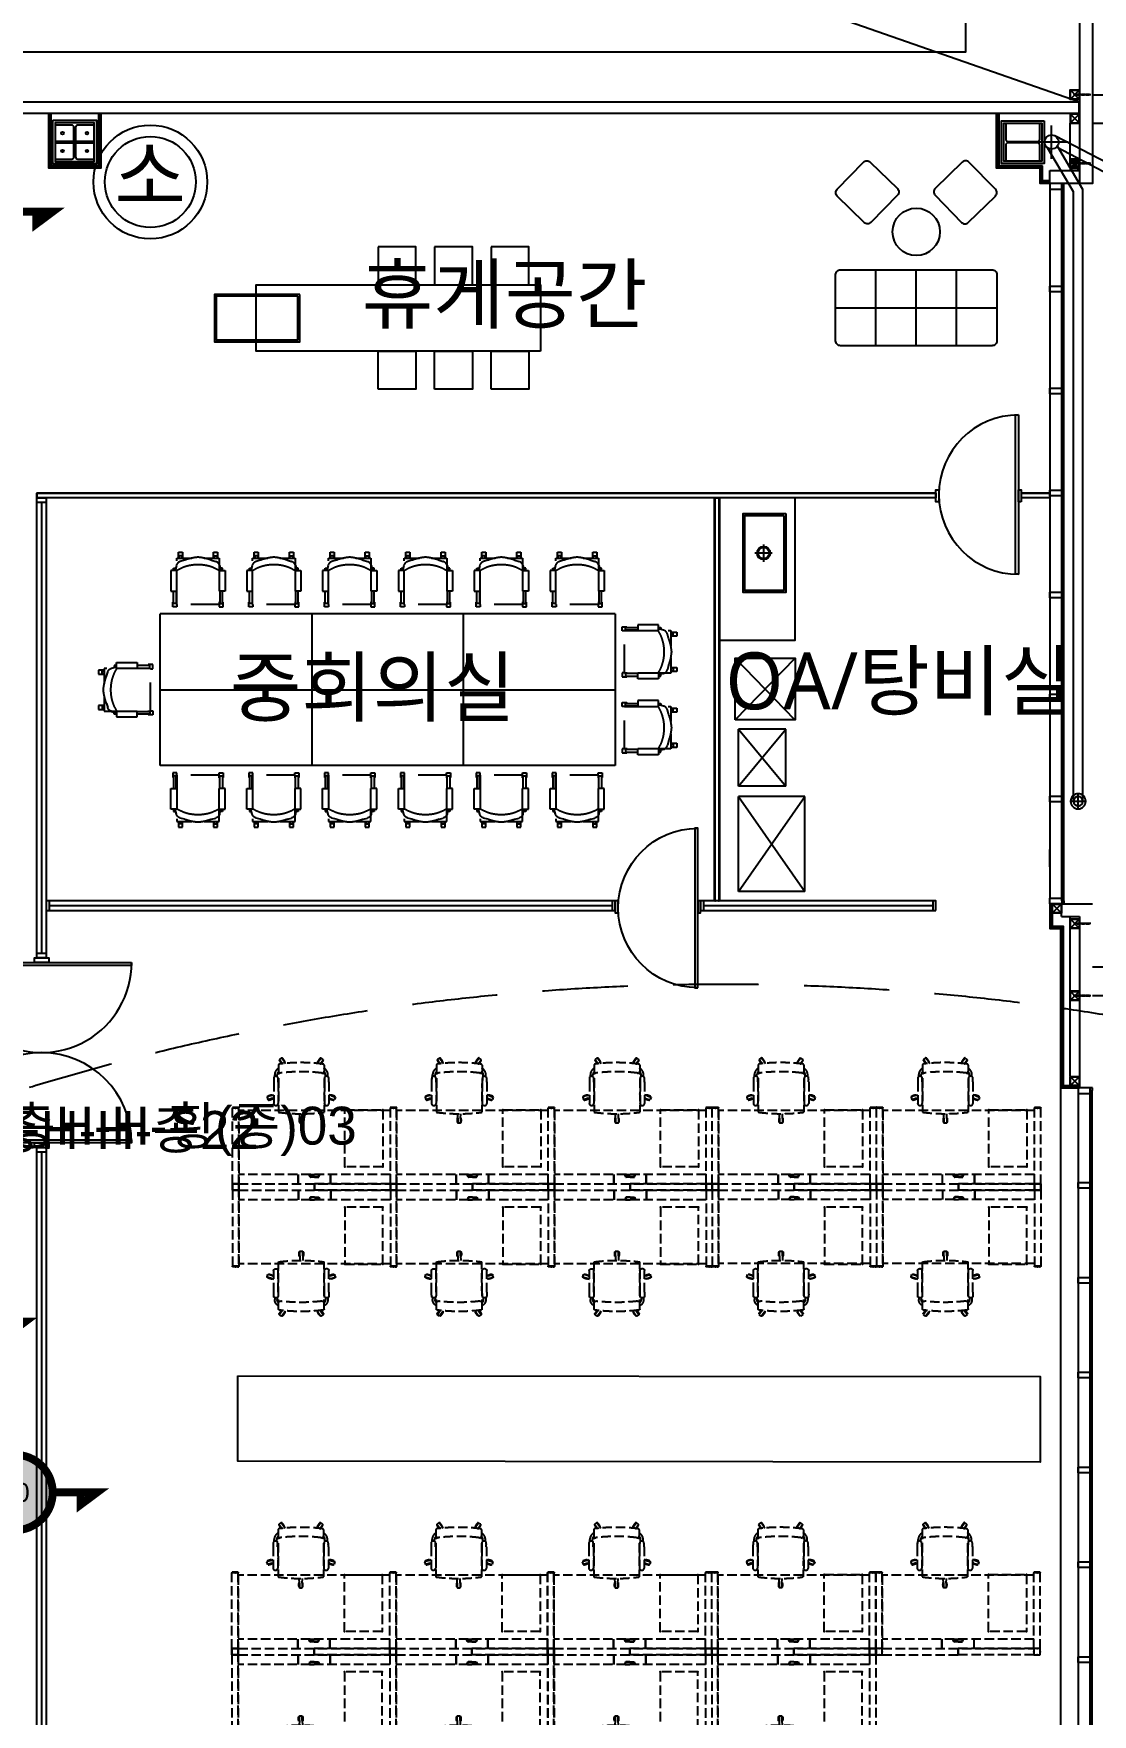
# Model space of a CAD drawing. Header units: millimetres. Extents: x 0 to 168200, y 0 to 118800.
# Drawn here: x 102091 to 113260, y 56348 to 74069 of the extents above; entities that cross this region are included whole.
import ezdxf
from ezdxf import colors
from ezdxf.entities.mleader import LeaderData, LeaderLine
from ezdxf.enums import TextEntityAlignment as Align
from ezdxf.math import Vec2, Vec3

# ---------------------------------------------------------------- set-up
doc = ezdxf.new("R2010")
doc.units = ezdxf.units.MM
doc.header["$LTSCALE"] = 200
for name, pattern in [('CEN-GAUN', [32.2, 30, -1, 0.2, -1]), ('DASH', [0.35, 0.25, -0.1]), ('HID', [2.3, 1.5, -0.8]), ('HIDDEN', [0.375, 0.25, -0.125])]:
    doc.linetypes.add(name, pattern=pattern)
for name, color, linetype in [('BACK', 8, 'Continuous'), ('CEN', 1, 'CEN-GAUN'), ('Z-하부구조체', 6, 'HIDDEN'), ('메탈판넬-2', 8, 'Continuous'), ('소화', 1, 'Continuous'), ('투툼_버팀대_이름', 7, 'Continuous'), ('투툼_종방향버팀대', 7, 'Continuous'), ('투툼_횡방향버팀대', 7, 'Continuous')]:
    doc.layers.add(name, color=color, linetype=linetype)
doc.styles.get("Standard").update_dxf_attribs({"font": ''})
doc.styles.add('TutumMLeaderTextStyle', font='', dxfattribs={"height": 200})
doc.styles.add('돋움', font='')
doc.styles.add('스타일1', font='')
doc.styles.get('Standard').set_extended_font_data('Arial')
doc.styles.get('TutumMLeaderTextStyle').set_extended_font_data('Arial')
doc.styles.get('돋움').set_extended_font_data('Dotum')
doc.styles.get('스타일1').set_extended_font_data('Malgun Gothic')

# ---------------------------------------------------------------- blocks, each defined once
blk = doc.blocks.new('FF-횡방향-BRACE')
h = blk.add_hatch(color=254)
h.dxf.hatch_style = 1
h.paths.add_polyline_path([(198.5, 0.4, 1), (-199.2, 0.4, 1)])
at = {"color": 1, "const_width": 42}
for points in [[(-0.4, 346.8), (-0.4, 432.7), (63.6, 346.8)], [(-0.4, -346.1), (-0.4, -432), (-64.4, -346.1)]]:
    blk.add_lwpolyline(points, close=True, dxfattribs=at)
for points in [[(-0.4, 199.2), (-0.4, 432.7), (-0.4, 432.7)], [(-0.4, -198.5), (-0.4, -432), (-0.4, -432)]]:
    blk.add_lwpolyline(points, dxfattribs=at)
at = {"color": 1, "const_width": 42, "elevation": 1}
blk.add_lwpolyline([(-199.2, 0.4, 1), (198.5, 0.4, 1)], format="xyb", close=True, dxfattribs=at)
at = {"color": 18, "true_color": 0x000000}
blk.add_attdef('BORE', text='', height=100, dxfattribs=at).set_placement((-0.4, 0.4), align=Align.MIDDLE_CENTER)
blk = doc.blocks.new('FF-종방향-BRACE')
h = blk.add_hatch(color=254)
h.dxf.hatch_style = 1
h.paths.add_polyline_path([(0, 198.9, 1), (0, -198.9, 1)])
at = {"color": 5, "const_width": 42}
blk.add_lwpolyline([(0, -198.9, 1), (0, 198.9, 1)], format="xyb", close=True, dxfattribs=at)
for points in [[(-346.5, 0), (-432.4, 0), (-346.5, 64)], [(346.5, 0), (432.4, 0), (346.5, -64)]]:
    blk.add_lwpolyline(points, close=True, dxfattribs=at)
for points in [[(-198.9, 0), (-432.4, 0), (-432.4, 0)], [(198.9, 0), (432.4, 0), (432.4, 0)]]:
    blk.add_lwpolyline(points, dxfattribs=at)
at = {"color": 18, "true_color": 0x000000}
blk.add_attdef('BORE', text='', height=100, dxfattribs=at).set_placement((0, 0), align=Align.MIDDLE_CENTER)
blk = doc.blocks.new('_None')
blk = doc.blocks.new('chair55123')
at = {"layer": 'BACK', "linetype": 'HID'}
for p, q in [((-207, 498), (-207, 550)), ((-207, 550), (-164, 550)), ((-164, 550), (-164, 498)), ((164, 498), (164, 550)), ((164, 550), (207, 550)), ((207, 550), (207, 498)), ((-224, 359), (-286, 359)), ((-286, 359), (-286, 140)), ((-257, 359), (-257, 383)), ((-257, 383), (-235, 383)), ((-228, 412), (-242, 359)), ((-224, 0), (-224, 488)), ((-224, 488), (-64, 488)), ((-224, 140), (-224, 359)), ((-201, 498), (-207, 498)), ((-170, 512), (-201, 512)), ((-201, 512), (-201, 488)), ((-143, 465), (-187, 452)), ((-170, 488), (-170, 512)), ((-164, 498), (-170, 498)), ((64, 488), (224, 488)), ((143, 465), (187, 452)), ((170, 498), (164, 498)), ((170, 488), (170, 512)), ((170, 512), (201, 512)), ((201, 512), (201, 488)), ((207, 498), (201, 498)), ((224, 488), (224, 0)), ((224, 359), (286, 359)), ((224, 359), (224, 140)), ((228, 412), (242, 359)), ((257, 383), (235, 383)), ((257, 359), (257, 383)), ((286, 359), (286, 140)), ((-286, 140), (-224, 140)), ((-265, -24), (-265, 24)), ((-265, 24), (-257, 24)), ((-257, 9), (-257, 140)), ((-229, 9), (-257, 9)), ((-229, 140), (-229, 9)), ((-229, 24), (-224, 24)), ((224, 0), (-224, 0)), ((-222, 0), (-222, -24)), ((222, 0), (222, -24)), ((286, 140), (224, 140)), ((229, 24), (224, 24)), ((229, 140), (229, 9)), ((229, 9), (257, 9)), ((257, 9), (257, 140)), ((265, 24), (257, 24)), ((265, -24), (265, 24)), ((-222, -24), (-265, -24)), ((222, -24), (265, -24))]:
    blk.add_line(p, q, dxfattribs=at)
for centre, radius, start, end in [((-174, 398), 55.3, 103.6632, 165.0419), ((-6, 9), 409, 89.1019, 122.2471), ((41, -15), 514, 94.5746, 110.9728), ((-41, -15), 514, 69.0272, 85.4254), ((6, 9), 409, 57.7529, 90.8981), ((174, 398), 55.3, 14.9581, 76.3368)]:
    blk.add_arc(centre, radius, start, end, dxfattribs=at)
blk = doc.blocks.new('D-900_IN')
at = {"layer": 'BACK'}
for points in [[(30, -915), (30, 765), (60, 765), (60, -915)], [(0, 0), (30, 0), (30, -125), (0, -125)], [(870, 0), (900, 0), (900, -125), (870, -125)]]:
    blk.add_lwpolyline(points, close=True, dxfattribs=at)
for centre, start, end in [((29, -76), 0.0548, 89.9452), ((29, -74), 270.0548, 359.9452)]:
    blk.add_arc(centre, 841, start, end, dxfattribs=at)
blk = doc.blocks.new('D-2000C_w150')
at = {"layer": 'BACK'}
for points in [[(50, 950), (80, 950), (80, -950), (50, -950)], [(1920, 950), (1950, 950), (1950, -950), (1920, -950)], [(50, -75), (0, -75), (0, 75), (50, 75)], [(2000, -75), (1950, -75), (1950, 75), (2000, 75)]]:
    blk.add_lwpolyline(points, close=True, dxfattribs=at)
for centre, start, end in [((50, 0), 270, 90), ((1950, 0), 90, 270)]:
    blk.add_arc(centre, 950, start, end, dxfattribs=at)
blk = doc.blocks.new('2층 창문-1')
at = {"layer": 'BACK'}
for p, q in [((280985, 72465), (280985, 72405)), ((281135, 72465), (280985, 72465)), ((280985, 72405), (281111, 72405)), ((281111, 72405), (281111, 72465)), ((281111, 72435), (281135, 72435)), ((281135, 72435), (281135, 72465)), ((281111, 71350), (281135, 71350)), ((281111, 70275), (281135, 70275)), ((281111, 69200), (281135, 69200)), ((281111, 68125), (281135, 68125)), ((281111, 67050), (281135, 67050)), ((281111, 65975), (281135, 65975)), ((280985, 64930), (281111, 64930)), ((280985, 64870), (280985, 64930)), ((281135, 64870), (280985, 64870)), ((281111, 64930), (281111, 64870)), ((281111, 64900), (281135, 64900)), ((281135, 64900), (281135, 64870)), ((281285, 62930), (281285, 62870)), ((281435, 62930), (281285, 62930)), ((281411, 62870), (281411, 62930)), ((281435, 62900), (281435, 62930)), ((281285, 62870), (281411, 62870)), ((281411, 62900), (281435, 62900)), ((281411, 61900), (281435, 61900)), ((281411, 60900), (281435, 60900)), ((281411, 59900), (281435, 59900)), ((281411, 58900), (281435, 58900)), ((281411, 57900), (281435, 57900)), ((281411, 56900), (281435, 56900))]:
    blk.add_line(p, q, dxfattribs=at)
at = {"layer": 'BACK', "linetype": 'Continuous'}
for p, q in [((280985, 72405), (280985, 64930)), ((281285, 62930), (281285, 42615))]:
    blk.add_line(p, q, dxfattribs=at)
at = {"layer": 'BACK', "linetype": 'Continuous', "ltscale": 2}
for p, q in [((281111, 64900), (281111, 72435)), ((281135, 64900), (281135, 72435)), ((281410, 42489), (281410, 62930)), ((281434, 42465), (281434, 62900))]:
    blk.add_line(p, q, dxfattribs=at)
at = {"layer": 'BACK'}
for points in [[(280985, 71320), (280985, 71380), (281111, 71380), (281111, 71320)], [(280985, 70245), (280985, 70305), (281111, 70305), (281111, 70245)], [(280985, 69170), (280985, 69230), (281111, 69230), (281111, 69170)], [(280985, 68095), (280985, 68155), (281111, 68155), (281111, 68095)], [(280985, 67020), (280985, 67080), (281111, 67080), (281111, 67020)], [(280985, 65945), (280985, 66005), (281111, 66005), (281111, 65945)], [(281285, 61870), (281285, 61930), (281411, 61930), (281411, 61870)], [(281285, 60870), (281285, 60930), (281411, 60930), (281411, 60870)], [(281285, 59870), (281285, 59930), (281411, 59930), (281411, 59870)], [(281285, 58870), (281285, 58930), (281411, 58930), (281411, 58870)], [(281285, 57870), (281285, 57930), (281411, 57930), (281411, 57870)], [(281285, 56870), (281285, 56930), (281411, 56930), (281411, 56870)]]:
    blk.add_lwpolyline(points, close=True, dxfattribs=at)
blk = doc.blocks.new('책상')
at = {"layer": 'BACK', "linetype": 'DASH', "ltscale": 2}
for p, q in [((-380, 1321), (-380, 823)), ((-349, 1395), (-370, 1380)), ((-343, 1338), (-370, 1377)), ((-369, 1374), (-370, 1373)), ((-318, 1356), (-346, 1394)), ((-344, 1392), (-343, 1393)), ((-343, 1339), (-340, 1335)), ((-319, 1357), (-305, 1338)), ((-315, 1352), (-314, 1352)), ((40, 1356), (26, 1338)), ((35, 1352), (36, 1351)), ((39, 1356), (67, 1394)), ((64, 1339), (61, 1334)), ((61, 1333), (61, 1333)), ((66, 1392), (64, 1393)), ((64, 1338), (92, 1376)), ((91, 1379), (70, 1394)), ((90, 1374), (91, 1373)), ((101, 1320), (100, 823)), ((-431, 1142), (-431, 914)), ((-420, 1199), (-420, 1219)), ((-394, 1199), (-394, 1219)), ((-383, 1142), (-383, 914)), ((104, 1142), (104, 914)), ((114, 1199), (114, 1219)), ((141, 1199), (141, 1218)), ((152, 1142), (152, 914)), ((-500, 981), (-492, 956)), ((-453, 998), (-499, 984)), ((-496, 985), (-496, 986)), ((-444, 970), (-489, 955)), ((-486, 956), (-486, 955)), ((-454, 998), (-431, 1006)), ((-448, 1000), (-448, 1001)), ((-445, 969), (-431, 973)), ((-439, 970), (-439, 971)), ((174, 998), (152, 1006)), ((165, 969), (152, 973)), ((159, 970), (159, 971)), ((164, 969), (210, 955)), ((168, 1000), (169, 1000)), ((174, 998), (219, 983)), ((207, 955), (206, 954)), ((220, 981), (212, 956)), ((216, 984), (216, 985)), ((-866, 874), (-866, 868)), ((-866, 871), (-866, 868)), ((-800, 867), (-866, 867)), ((-866, 67), (-866, 867)), ((-800, 874), (-865, 874)), ((-800, 867), (-865, 867)), ((-813, 874), (-800, 874)), ((-813, 867), (-800, 867)), ((-800, 874), (-800, 868)), ((-800, 868), (-800, 871)), ((-800, 67), (-800, 867)), ((-798, 842), (-800, 840)), ((-800, 842), (-800, 842)), ((-800, 840), (-800, 69)), ((798, 842), (-798, 842)), ((-155, 715), (-157, 715)), ((-155, 758), (-156, 807)), ((-155, 765), (-156, 765)), ((-155, 759), (-155, 712)), ((-153, 710), (-127, 710)), ((-125, 758), (-123, 807)), ((-124, 765), (-125, 765)), ((-125, 759), (-125, 712)), ((-125, 715), (-123, 715)), ((320, 248), (320, 846)), ((321, 847), (719, 847)), ((720, 846), (720, 248)), ((800, 840), (798, 842)), ((800, 874), (800, 868)), ((800, 871), (800, 868)), ((865, 867), (800, 867)), ((866, 867), (800, 867)), ((800, 67), (800, 867)), ((800, 69), (800, 840)), ((865, 874), (800, 874)), ((852, 867), (865, 867)), ((852, 874), (865, 874)), ((866, 874), (866, 868)), ((866, 868), (866, 871)), ((866, 67), (866, 867)), ((719, 247), (321, 247)), ((-800, 67), (-866, 67)), ((-866, 66), (-866, 2)), ((-801, 67), (-865, 67)), ((-865, 1), (-801, 1)), ((800, 167), (-800, 167)), ((-800, 69), (-798, 67)), ((-800, 67), (798, 67)), ((-800, 67), (0, 67)), ((-800, 1), (-800, 67)), ((-800, 2), (-800, 66)), ((-800, 1), (0, 1)), ((-171, 67), (-171, 167)), ((-168, 67), (-168, 167)), ((-46, 142), (-53, 160)), ((-43, 144), (-50, 161)), ((-49, 167), (0, 167)), ((-49, 164), (0, 164)), ((0, 142), (-41, 142)), ((0, 139), (-41, 139)), ((49, 167), (0, 167)), ((49, 164), (0, 164)), ((0, 142), (41, 142)), ((0, 139), (41, 139)), ((0, 1), (0, 67)), ((800, 67), (0, 67)), ((0, 67), (0, 1)), ((800, 1), (0, 1)), ((43, 144), (50, 161)), ((46, 142), (53, 160)), ((168, 67), (168, 167)), ((171, 67), (171, 167)), ((798, 67), (800, 69)), ((866, 67), (800, 67)), ((800, 67), (800, 1)), ((800, 66), (800, 2)), ((865, 67), (801, 67)), ((801, 1), (865, 1)), ((866, 2), (866, 66))]:
    blk.add_line(p, q, dxfattribs=at)
for centre, radius, start, end in [((-344, 1219), 76.3, 118.1096, 179.9563), ((-344, 1219), 49.7, 136.3721, 179.9563), ((-370, 1321), 10, 97.3015, 179.9563), ((-360, 1257), 20, 179.9563, 276.8626), ((-367, 1370), 5, 125.9563, 208.4533), ((-369, 1378), 2, 125.9563, 215.9563), ((-239, 1439), 150, 208.4533, 224.2456), ((-142, -454), 1800, 82.5233, 97.3015), ((-142, -550), 1800, 82.9638, 96.8626), ((-348, 1393), 2, 35.9563, 125.9563), ((-340, 1389), 5, 43.4593, 125.9563), ((-446, 1289), 150, 27.6026, 43.4593), ((-317, 1356), 5, 305.9563, 27.6026), ((38, 1356), 5, 152.31, 233.9563), ((167, 1288), 150, 136.4533, 152.31), ((62, 1388), 5, 53.9563, 136.4533), ((64, 1337), 5, 233.9563, 315.6026), ((69, 1393), 2, 53.9563, 143.9563), ((-39, 1438), 150, 315.6026, 331.4593), ((81, 1256), 20, 262.9638, 359.9563), ((90, 1378), 2, 323.9563, 53.9563), ((88, 1369), 5, 331.4593, 53.9563), ((91, 1320), 10, 359.9563, 82.5233), ((65, 1219), 76.3, 359.9563, 61.803), ((65, 1219), 49.7, 359.9563, 43.5405), ((-135, 1153), 296, 174.6812, 177.7662), ((155, 1142), 586, 177.7662, 179.9563), ((-312, 1169), 119, 167.3904, 174.6812), ((-407, 1168), 33.8, 53.3451, 126.5675), ((-426, 1195), 1.23, 160.7708, 167.3904), ((-388, 1195), 1.23, 12.5222, 19.1419), ((-503, 1170), 119, 5.2314, 12.5222), ((-679, 1153), 296, 2.1465, 5.2314), ((-970, 1142), 586, 359.9563, 2.1465), ((400, 1153), 296, 174.6812, 177.7662), ((690, 1141), 586, 177.7662, 179.9563), ((223, 1169), 119, 167.3904, 174.6812), ((128, 1168), 33.8, 53.3451, 126.5675), ((109, 1195), 1.23, 160.7708, 167.3904), ((147, 1195), 1.23, 12.5222, 19.1419), ((32, 1169), 119, 5.2314, 12.5222), ((-144, 1153), 296, 2.1465, 5.2314), ((-435, 1142), 586, 359.9563, 2.1465), ((-498, 982), 2, 107.4294, 197.4294), ((-491, 987), 5, 115.4593, 197.9563), ((-429, 856), 150, 99.6026, 115.4593), ((-490, 957), 2, 197.9563, 287.9563), ((-481, 956), 5, 197.9563, 280.4533), ((-508, 1099), 150, 280.4533, 296.31), ((-453, 999), 5, 17.9563, 99.6026), ((-443, 969), 5, 296.31, 17.9563), ((-415, 914), 16.8, 179.9563, 206.3863), ((-411, 916), 20.7, 206.3863, 230.1507), ((-409, 919), 24.2, 230.1507, 250.9128), ((-407, 923), 28.7, 250.9128, 269.9563), ((-407, 923), 28.7, 269.9563, 288.9999), ((-406, 919), 24.2, 288.9999, 309.7619), ((-404, 916), 20.7, 309.7619, 333.5264), ((-400, 914), 16.8, 333.5264, 359.9563), ((-354, 931), 89.8, 107.1694, 109.3471), ((-366, 955), 36.8, 112.5897, 118.1829), ((74, 930), 89.8, 70.5655, 72.7432), ((86, 955), 36.8, 61.7297, 67.323), ((120, 914), 16.8, 179.9563, 206.3863), ((124, 915), 20.7, 206.3863, 230.1507), ((126, 918), 24.2, 230.1507, 250.9128), ((128, 922), 28.7, 250.9128, 269.9563), ((128, 922), 28.7, 269.9563, 288.9999), ((129, 918), 24.2, 288.9999, 309.7619), ((131, 915), 20.7, 309.7619, 333.5264), ((135, 914), 16.8, 333.5264, 359.9563), ((164, 968), 5, 161.9563, 243.6026), ((228, 1098), 150, 243.6026, 259.4593), ((173, 999), 5, 80.31, 161.9563), ((149, 856), 150, 64.4533, 80.31), ((201, 956), 5, 259.4593, 341.9563), ((210, 956), 2, 251.9563, 341.9563), ((212, 987), 5, 341.9563, 64.4533), ((218, 981), 2, 342.4832, 72.4832), ((-865, 874), 0.5, 89.9999, 179.9999), ((-865, 868), 0.5, 179.9999, 269.9999), ((-800, 874), 0.5, 359.9999, 89.9999), ((-800, 874), 0.5, 359.9999, 89.9999), ((-800, 868), 0.5, 269.9999, 359.9999), ((-800, 868), 0.5, 269.9999, 359.9999), ((-140, 2607), 1800, 262.3311, 277.6689), ((-13, 739), 150, 171.6026, 187.4593), ((-156, 760), 5, 89.9563, 171.6026), ((-156, 720), 5, 187.4593, 269.9563), ((-153, 712), 2, 179.9563, 269.9563), ((-127, 712), 2, 269.9563, 359.9563), ((-124, 760), 5, 8.31, 89.9563), ((-124, 720), 5, 269.9563, 352.4533), ((-267, 739), 150, 352.4533, 8.31), ((321, 846), 1, 90, 180), ((719, 846), 1, 0, 90), ((800, 874), 0.5, 89.9999, 179.9999), ((800, 868), 0.5, 179.9999, 269.9999), ((865, 868), 0.5, 269.9999, 359.9999), ((865, 868), 0.5, 269.9999, 359.9999), ((865, 874), 0.5, 359.9999, 89.9999), ((865, 874), 0.5, 359.9999, 89.9999), ((321, 248), 1, 180, 270), ((719, 248), 1, 270, 0), ((-865, 66), 1, 90, 180), ((-865, 2), 1, 180, 270), ((-801, 66), 1, 360, 90), ((-801, 2), 1, 270, 360), ((-49, 162), 5, 90, 202.7255), ((-49, 162), 2, 90, 202.7255), ((-41, 144), 5, 202.7255, 270), ((-41, 144), 2, 202.7255, 270), ((41, 144), 2, 270, 337.2745), ((41, 144), 5, 270, 337.2745), ((49, 162), 5, 337.2745, 90), ((49, 162), 2, 337.2745, 90), ((801, 66), 1, 89.9998, 179.9998), ((801, 2), 1, 179.9998, 269.9998), ((865, 66), 1, 359.9998, 89.9998), ((865, 2), 1, 269.9998, 359.9998)]:
    blk.add_arc(centre, radius, start, end, dxfattribs=at)
for p in [(-833, 874), (-833, 867), (320, 847), (720, 847), (833, 874), (833, 867), (320, 247), (720, 247), (-866, 34), (-833, 67), (-833, 67), (-833, 1), (-800, 67), (-800, 34), (-800, 34), (0, 34), (0, 34), (800, 67), (800, 34), (800, 34), (833, 67), (833, 67), (833, 1), (866, 34)]:
    blk.add_point(p, dxfattribs=at)
blk = doc.blocks.new('S-SC3')
at = {"layer": 'BACK'}
for points in [[(-225, 225), (225, 225), (225, -225), (-225, -225)], [(-200, 200), (200, 200), (200, -200), (-200, -200)]]:
    blk.add_lwpolyline(points, close=True, dxfattribs=at)
blk.add_lwpolyline([(-200, -200), (-200, -179), (-28.5, -179, 0.4142136), (-6.5, -157), (-6.5, 157, 0.4142136), (-28.5, 179), (-200, 179), (-200, 200), (200, 200), (200, 179), (28.5, 179, 0.4142136), (6.5, 157), (6.5, -157, 0.4142136), (28.5, -179), (200, -179), (200, -200)], format="xyb", close=True, dxfattribs=at)
blk = doc.blocks.new('S-SC1A')
at = {"layer": 'BACK'}
for points in [[(-230, 230), (230, 230), (230, -230), (-230, -230)], [(-202.5, 207), (202.5, 207), (202.5, -207), (-202.5, -207)], [(-202.5, 9.5), (-9, 9.5), (-9, -9.5), (-202.5, -9.5)], [(9, 9.5), (202.5, 9.5), (202.5, -9.5), (9, -9.5)]]:
    blk.add_lwpolyline(points, close=True, dxfattribs=at)
blk.add_lwpolyline([(-202.5, -179), (-31, -179, 0.41421356), (-9, -157), (-9, 157, 0.41421356), (-31, 179), (-202.5, 179), (-202.5, 207), (202.5, 207), (202.5, 179), (31, 179, 0.41421356), (9, 157), (9, -157, 0.41421356), (31, -179), (202.5, -179), (202.5, -207), (-202.5, -207)], format="xyb", close=True, dxfattribs=at)
for centre in [(-130, 94.25), (130, 94.25), (-130, -94.25), (130, -94.25)]:
    blk.add_circle(centre, 13.5, dxfattribs=at)
blk = doc.blocks.new('x-stu-2Fcol')
at = {"layer": 'BACK'}
blk.add_blockref('S-SC1A', (61000, -13000), dxfattribs=at)
at = {"layer": 'BACK', "rotation": 270}
blk.add_blockref('S-SC3', (71000, -13000), dxfattribs=at)
blk = doc.blocks.new('100x100')
at = {"layer": 'BACK'}
for p, q in [((-96, 96), (-5, 5)), ((-5, 96), (-96, 5)), ((-96, 96), (-5, 5)), ((-96, 96), (-5, 5)), ((-5, 96), (-96, 5)), ((-96, 96), (-5, 5)), ((-5, 96), (-96, 5)), ((-5, 96), (-96, 5))]:
    blk.add_line(p, q, dxfattribs=at)
for points in [[(-100, 0), (0, 0), (0, 100), (-100, 100)], [(-96, 5), (-5, 5), (-5, 96), (-96, 96)]]:
    blk.add_lwpolyline(points, close=True, dxfattribs=at)
blk = doc.blocks.new('A$C03004CA7')
at = {"layer": 'BACK'}
for p, q in [((-88, 0), (88, 0)), ((0, -88), (0, 88))]:
    blk.add_line(p, q, dxfattribs=at)
for radius in [80, 50]:
    blk.add_circle((0, 0), radius, dxfattribs=at)
blk = doc.blocks.new('%%P150RD')
at = {"layer": 'BACK'}
for p, q in [((-175, 0), (175, 0)), ((0, 175), (0, -175))]:
    blk.add_line(p, q, dxfattribs=at)
blk.add_circle((0, 0), 75, dxfattribs=at)
blk = doc.blocks.new('BOLT1')
at = {"layer": 'BACK', "linetype": 'HIDDEN'}
for p, q in [((10, 209), (5, 209)), ((5, -31), (5, 209)), ((7, 219), (6, 209)), ((6, -46), (6, 209)), ((10, 222), (7, 219)), ((9, 210), (7, 219)), ((10, 219), (8, 220)), ((10, 219), (9, 210)), ((10, 222), (10, 209)), ((10, 222), (13, 219)), ((10, 209), (15, 203)), ((13, 219), (15, 209)), ((16, 209), (15, 209)), ((15, -46), (15, 209)), ((16, -31), (16, 209)), ((6, -46), (0, -52)), ((21, -52), (0, -52)), ((16, -31), (5, -31)), ((15, -46), (6, -46)), ((15, -46), (21, -52))]:
    blk.add_line(p, q, dxfattribs=at)
at = {"layer": 'BACK'}
blk.add_line((10, -67), (10, 228), dxfattribs=at)
blk = doc.blocks.new('SQ-PIPE-100X100X4.5TS')
at = {"layer": 'BACK'}
for p, q in [((-46, 4), (46, 96)), ((46, 4), (-46, 96))]:
    blk.add_line(p, q, dxfattribs=at)
for points in [[(50, 0), (50, 100), (-50, 100), (-50, 0)], [(46, 4), (46, 96), (-46, 96), (-46, 4)]]:
    blk.add_lwpolyline(points, close=True, dxfattribs=at)
at = {"layer": 'BACK', "extrusion": (0, 0, -1), "xscale": -0.6121869552298449, "yscale": 0.6121869552298449, "zscale": -0.6121869552298449}
blk.add_blockref('BOLT1', (6, -77), dxfattribs=at)
blk = doc.blocks.new('X-PIPE-2f 하지')
at = {"layer": 'Z-하부구조체', "xscale": -1.000000000000001, "rotation": 90}
blk.add_blockref('100x100', (71600, -22950), dxfattribs=at)
at = {"layer": '메탈판넬-2', "rotation": 90}
for p, xscale in [((71600, -12500), -1.000000000000004), ((71600, -13225), -1.000000000000002), ((71600, -21240), -1.000000000000002), ((71600, -22000), -1.000000000000001)]:
    blk.add_blockref('SQ-PIPE-100X100X4.5TS', p, dxfattribs=dict(at, xscale=xscale))

msp = doc.modelspace()

# ---------------------------------------------------------------- linework, layer by layer
at = {"layer": 'BACK'}
for p, q in [((76225, 86225), (113125, 73350)), ((113125, 86225), (113125, 72490)), ((113025, 72725), (113025, 73124.5)), ((112810, 72625), (113125, 72625)), ((112810, 72490), (112810, 72625)), ((110976.6, 70778.5), (110976.6, 71578.5)), ((111401.6, 70778.5), (111401.6, 71578.5)), ((111826.6, 70778.5), (111826.6, 71578.5)), ((110551.6, 71178.5), (112251.6, 71178.5)), ((102175, 69125), (102175, 64375)), ((111610, 69225), (111610, 69175)), ((112510, 69225), (112510, 69175)), ((109883.3, 68592.7), (109700.7, 68592.7)), ((109792, 68684.1), (109792, 68501.4)), ((108225, 67950.7), (103425, 67950.7)), ((103425, 66350.7), (103425, 67950.7)), ((105025, 67950.7), (105025, 66350.7)), ((106625, 66350.7), (106625, 67950.7)), ((108225, 67950.7), (108225, 66350.7)), ((110122.1, 66835), (109491, 67485)), ((109491, 66835), (110125, 67485)), ((110025, 66735), (109525, 66735)), ((109525, 66135), (110025, 66735)), ((109525, 66735), (110025, 66135)), ((110025, 66135), (110025, 66735)), ((108225, 66350.7), (103425, 66350.7)), ((110025, 66135), (109525, 66135)), ((110225, 66025), (109525, 66025)), ((109525, 65025), (110225, 66025)), ((109525, 66025), (110225, 65025)), ((110225, 65025), (110225, 66025)), ((112810, 65285), (112810, 65465)), ((102255, 64925), (102255, 64825)), ((102255, 64875), (108196.9, 64875)), ((108196.9, 64825), (108196.9, 64925)), ((109156.9, 64925), (109156.9, 64825)), ((109156.9, 64875), (111580, 64875)), ((110225, 65025), (109525, 65025)), ((111580, 64825), (111580, 64925)), ((112935, 64895), (113260, 64895)), ((112935, 64760), (112935, 64895)), ((112935, 64760), (113125, 64760)), ((113025, 63080), (113025, 64760)), ((113125, 64760), (113125, 62955)), ((112925, 62955), (112925, 42840)), ((102175, 62275), (102175, 50650))]:
    msp.add_line(p, q, dxfattribs=at)
for points in [[(41090, 42490), (41090, 86360), (113260, 86360), (113260, 72490), (112810, 72490)], [(113260, 73425), (115625, 73425), (115625, 63925), (113260, 63925)], [(91225, 73225), (91225, 73350), (113125, 73350), (113125, 73225), (91225, 73225)], [(91225, 73287.5), (91229, 73287.5), (91229, 73229), (113121, 73229), (113121, 73346), (91229, 73346), (91229, 73287.5), (91225, 73287.5)], [(102800, 73225), (102800, 72650), (102250, 72650), (102250, 73225)], [(102787.5, 73225), (102787.5, 72662.5), (102262.5, 72662.5), (102262.5, 73225)], [(102775, 73225), (102775, 72675), (102275, 72675), (102275, 73225)], [(112810, 72490), (112710, 72490), (112710, 72650), (112250, 72650), (112250, 73225)], [(112810, 72502.5), (112722.5, 72502.5), (112722.5, 72662.5), (112262.5, 72662.5), (112262.5, 73225)], [(112735, 72675), (112275, 72675), (112275, 73225)], [(113260, 73125), (115325, 73125), (115325, 64225), (113260, 64225)], [(113060, 65975), (113060, 72399.1), (112785.1, 72864.9)], [(113424.6, 72700.4), (112869, 72989.1)], [(113378.5, 72611.6), (112881.1, 72870.1)], [(113160, 65975), (113160, 72426.4), (112891.3, 72881.8)], [(112810, 72515), (112735, 72515), (112735, 72675)], [(105724.6, 71819.8), (105724.6, 71419.8), (106124.6, 71419.8), (106124.6, 71819.8), (105724.6, 71819.8)], [(106320.6, 71819.8), (106320.6, 71419.8), (106720.6, 71419.8), (106720.6, 71819.8), (106320.6, 71819.8)], [(106916.6, 71819.8), (106916.6, 71419.8), (107316.6, 71419.8), (107316.6, 71819.8), (106916.6, 71819.8)], [(107439.3, 70719.8), (104439.3, 70719.8), (104439.3, 71419.8), (107439.3, 71419.8), (107439.3, 70719.8)], [(105724.6, 70319.8), (105724.6, 70719.8), (106124.6, 70719.8), (106124.6, 70319.8), (105724.6, 70319.8)], [(106320.6, 70319.8), (106320.6, 70719.8), (106720.6, 70719.8), (106720.6, 70319.8), (106320.6, 70319.8)], [(106916.6, 70319.8), (106916.6, 70719.8), (107316.6, 70719.8), (107316.6, 70319.8), (106916.6, 70319.8)], [(111610, 69175), (102125, 69175), (102125, 69225), (111610, 69225)], [(109325, 64925), (109275, 64925), (109275, 69175), (109325, 69175), (109325, 64925)], [(109325, 67675), (110125, 67675), (110125, 69175), (109325, 69175)], [(112810, 69225), (112810, 69175), (112510, 69175)], [(112510, 69225), (112810, 69225)], [(103425, 67150.7), (108225, 67150.7)], [(109525, 66135), (109525, 66735)], [(109525, 65025), (109525, 66025)], [(108226.9, 64825), (108226.9, 64925), (102225, 64925), (102225, 64825), (108226.9, 64825)], [(111610, 64825), (111610, 64925), (109126.9, 64925), (109126.9, 64825), (111610, 64825)], [(112810, 64895), (112810, 64635), (112925, 64635), (112925, 62955), (113125, 62955)], [(113125, 62967.5), (112937.5, 62967.5), (112937.5, 64647.5), (112822.5, 64647.5), (112822.5, 64895)], [(112835, 64895), (112835, 64660), (112950, 64660), (112950, 62980), (113125, 62980)]]:
    msp.add_lwpolyline(points, dxfattribs=at)
for points in [[(91725, 73875.3), (111925, 73875.3), (111925, 85075.3), (91725, 85075.3)], [(104898.4, 71319.8), (103998.4, 71319.8), (103998.4, 70819.8), (104898.4, 70819.8)], [(104878.4, 71299.8), (104018.4, 71299.8), (104018.4, 70839.8), (104878.4, 70839.8)], [(102125, 69175), (102225, 69175), (102225, 69125), (102125, 69125)], [(102125, 69175), (102225, 69175), (102225, 64325), (102125, 64325)], [(110025, 69007.7), (110025, 68177.7), (109575, 68177.7), (109575, 69007.7)], [(110005, 68987.7), (110005, 68197.7), (109595, 68197.7), (109595, 68987.7)], [(109491, 66835), (109491, 67485), (110125, 67485), (110125, 66835)], [(102125, 64375), (102225, 64375), (102225, 64325), (102125, 64325)], [(102125, 62325), (102225, 62325), (102225, 62275), (102125, 62275)], [(102125, 62325), (102225, 62325), (102225, 50600), (102125, 50600)], [(104244.9, 59917.4), (112709.4, 59908.7), (112709.4, 59008.7), (104244.9, 59017.4)]]:
    msp.add_lwpolyline(points, close=True, dxfattribs=at)
for points in [[(110915.7, 72715.1), (111202.4, 72436.1, -0.4142136), (111203.4, 72365.4), (110924.4, 72078.7, -0.4142136), (110853.7, 72077.8), (110567, 72356.7, -0.4142136), (110566.1, 72427.4), (110845, 72714.1, -0.4142136)], [(111887.5, 72715.1), (111600.9, 72436.1, 0.4142136), (111599.9, 72365.4), (111878.9, 72078.7, 0.4142136), (111949.6, 72077.8), (112236.2, 72356.7, 0.4142136), (112237.2, 72427.4), (111958.2, 72714.1, 0.4142136)], [(110601.6, 71578.5), (112201.6, 71578.5, -0.4142136), (112251.6, 71528.5), (112251.6, 70828.5, -0.4142136), (112201.6, 70778.5), (110601.6, 70778.5, -0.4142136), (110551.6, 70828.5), (110551.6, 71528.5, -0.4142136)]]:
    msp.add_lwpolyline(points, format="xyb", close=True, dxfattribs=at)
at = {"layer": 'BACK', "ltscale": 253}
for points in [[(111610, 69223.4), (102126.6, 69223.4), (102126.6, 69176.6), (111610, 69176.6)], [(109315, 64925), (109315, 64926.6), (109323.4, 64926.6), (109323.4, 69173.4), (109276.6, 69173.4), (109276.6, 64926.6), (109285, 64926.6), (109285, 64925)], [(112810, 69215), (112808.4, 69215), (112808.4, 69223.4), (112510, 69223.4)], [(112510, 69176.6), (112808.4, 69176.6), (112808.4, 69185), (112810, 69185)]]:
    msp.add_lwpolyline(points, dxfattribs=at)
at = {"layer": 'BACK'}
for centre, radius in [((111401.6, 71978.5), 250), ((109792, 68592.7), 69.5), ((109792, 68592.7), 59.4)]:
    msp.add_circle(centre, radius, dxfattribs=at)
at = {"layer": 'CEN', "linetype": 'HID', "ltscale": 3}
for centre in [(99402.9, 60165), (109365, 39047.9)]:
    msp.add_circle(centre, 25000, dxfattribs=at)
at = {"layer": '소화'}
for radius in [600, 480]:
    msp.add_circle((103322.6, 72504.6), radius, dxfattribs=at)

# ---------------------------------------------------------------- block references
at = {"layer": 'BACK'}
for name, p in [('X-PIPE-2f 하지', (41525, 85925)), ('x-stu-2Fcol', (41525, 85925)), ('2층 창문-1', (-168175, 25)), ('chair55123', (103825, 68050.7)), ('chair55123', (104625, 68050.7)), ('chair55123', (105425, 68050.7)), ('chair55123', (106225, 68050.7)), ('chair55123', (107025, 68050.7)), ('chair55123', (107825, 68050.7)), ('책상', (105054.4, 61873.5)), ('책상', (106720.3, 61873.5)), ('책상', (108384.3, 61873.5)), ('책상', (110115.4, 61874)), ('책상', (111848.4, 61874)), ('책상', (105049.3, 56973.9)), ('책상', (106715.3, 56973.9)), ('책상', (108379.3, 56973.9)), ('책상', (110110.4, 56974.4)), ('책상', (111843.4, 56974.4))]:
    msp.add_blockref(name, p, dxfattribs=at)
for name, p, rotation in [('100x100', (113125, 73224.5), 90), ('%%P150RD', (112830, 72925), 180), ('100x100', (113125, 72725), 90), ('D-900_IN', (112510, 69133.2), 180), ('chair55123', (108325, 67550.7), 270), ('chair55123', (108325, 66750.7), 270), ('D-2000C_w150', (102175, 64325), 270)]:
    msp.add_blockref(name, p, dxfattribs=dict(at, rotation=rotation))
at = {"layer": 'BACK', "xscale": -1}
for name, p, rotation in [('chair55123', (103325, 67150.7), 89.99999999999991), ('chair55123', (103825, 66250.7), 180), ('chair55123', (104625, 66250.7), 180), ('chair55123', (105425, 66250.7), 180), ('chair55123', (106225, 66250.7), 180), ('chair55123', (107025, 66250.7), 180), ('chair55123', (107825, 66250.7), 180), ('A$C03004CA7', (113110, 65975), 270), ('100x100', (112935, 64795), 89.99999999999991), ('책상', (105054.4, 61941.6), 180), ('책상', (106720.3, 61941.6), 180), ('책상', (108384.3, 61941.6), 180), ('책상', (110115.4, 61942.1), 180), ('책상', (111848.4, 61942.1), 180), ('책상', (105049.3, 57041.9), 180), ('책상', (106715.3, 57041.9), 180), ('책상', (108379.3, 57041.9), 180), ('책상', (110110.4, 57042.4), 180)]:
    msp.add_blockref(name, p, dxfattribs=dict(at, rotation=rotation))
msp.add_blockref('D-900_IN', (109126.9, 64925), dxfattribs=at)
at = {"layer": '투툼_종방향버팀대', "color": 0, "xscale": 2, "yscale": 2, "zscale": 2}
msp.add_blockref('FF-종방향-BRACE', (101135.1, 60487.2), dxfattribs=at).add_auto_attribs({'BORE': '50'})
at = {"layer": '투툼_횡방향버팀대', "color": 0}
ref = msp.add_blockref('FF-횡방향-BRACE', (101425.1, 72189.3, -1), dxfattribs=dict(at, xscale=2, yscale=2, zscale=2, rotation=270))
ref.add_attrib('BORE', '50', dxfattribs={"layer": '0', "color": 18, "true_color": 0x000000, "height": 200}).set_placement((101425.8, 72190, -1), align=Align.MIDDLE_CENTER)
ref = msp.add_blockref('FF-횡방향-BRACE', (101893.8, 58686.8, -1), dxfattribs=dict(at, xscale=2, yscale=2, zscale=2, rotation=270.0000000000004))
ref.add_attrib('BORE', '50', dxfattribs={"layer": '0', "color": 18, "true_color": 0x000000, "height": 200}).set_placement((101894.5, 58687.6, -1), align=Align.MIDDLE_CENTER)

# ---------------------------------------------------------------- texts
at = {"layer": 'BACK', "style": '스타일1'}
for s, p in [('휴게공간', (107059.5, 71323.3)), ('중회의실', (105667.5, 67177.8)), ('OA/탕비실', (111219.1, 67244.3))]:
    msp.add_text(s, height=600, dxfattribs=at).set_placement(p, align=Align.MIDDLE_CENTER)
at = {"layer": '소화', "style": '돋움'}
msp.add_text('소', height=600, dxfattribs=at).set_placement((102943.4, 72270.8))

# ---------------------------------------------------------------- leaders
at = {"layer": '투툼_버팀대_이름'}
ml = msp.add_multileader_mtext('Standard', dxfattribs=at)
ml.set_content('2층H-H-종22', color=256, style='TutumMLeaderTextStyle')
ml.set_leader_properties()
ml.set_arrow_properties(name='NONE')
ml.build(insert=Vec2(0, 0))
ml.multileader.update_dxf_attribs({"has_text_frame": 1, "text_left_attachment_type": 2, "text_right_attachment_type": 2, "dogleg_length": 16, "arrow_head_size": 200})
ctx = ml.context
ctx.base_point, ctx.char_height, ctx.arrow_head_size, ctx.landing_gap_size, ctx.plane_origin = Vec3(101151.1, 62487.2), 400, 200, 200, Vec3(101135.1, 66487.2)
ctx.left_attachment, ctx.right_attachment = 2, 2
notes = []
notes.append((ctx, [(0, (1, 1, 0), (101135.1, 62487.2), (1, 0), 16, [(0, [(101135.1, 60487.2)], 0, [])])]))
ctx.mtext.insert, ctx.mtext.flow_direction = Vec3(101351.1, 62709.8), 5
ml = msp.add_multileader_mtext('Standard', dxfattribs=at)
ml.set_content('2층H-H-횡(종)03', color=256, style='TutumMLeaderTextStyle')
ml.set_leader_properties()
ml.set_arrow_properties(name='NONE')
ml.build(insert=Vec2(0, 0))
ml.multileader.update_dxf_attribs({"has_text_frame": 1, "text_left_attachment_type": 2, "text_right_attachment_type": 2, "dogleg_length": 16, "arrow_head_size": 200})
ctx = ml.context
ctx.base_point, ctx.char_height, ctx.arrow_head_size, ctx.landing_gap_size, ctx.plane_origin = Vec3(101310.2, 62487.2), 400, 200, 200, Vec3(101294.2, 66487.2)
ctx.left_attachment, ctx.right_attachment = 2, 2
notes.append((ctx, [(0, (1, 1, 0), (101294.2, 62487.2), (1, 0), 16, [(0, [(101294.2, 60487.2)], 0, [])])]))
ctx.mtext.insert, ctx.mtext.flow_direction = Vec3(101510.2, 62755.1), 5
for ctx, leaders in notes:
    for number, flags, end, landing, length, lines in leaders:
        leader = LeaderData()
        leader.index, (leader.has_last_leader_line, leader.has_dogleg_vector, leader.attachment_direction) = number, flags
        leader.last_leader_point, leader.dogleg_vector, leader.dogleg_length = Vec3(end), Vec3(landing), length
        for number, points, colour, breaks in lines:
            line = LeaderLine()
            line.index, line.vertices, line.color, line.breaks = number, Vec3.list(points), colors.encode_raw_color(colour), breaks
            leader.lines.append(line)
        ctx.leaders.append(leader)

doc.saveas('drawing.dxf')
